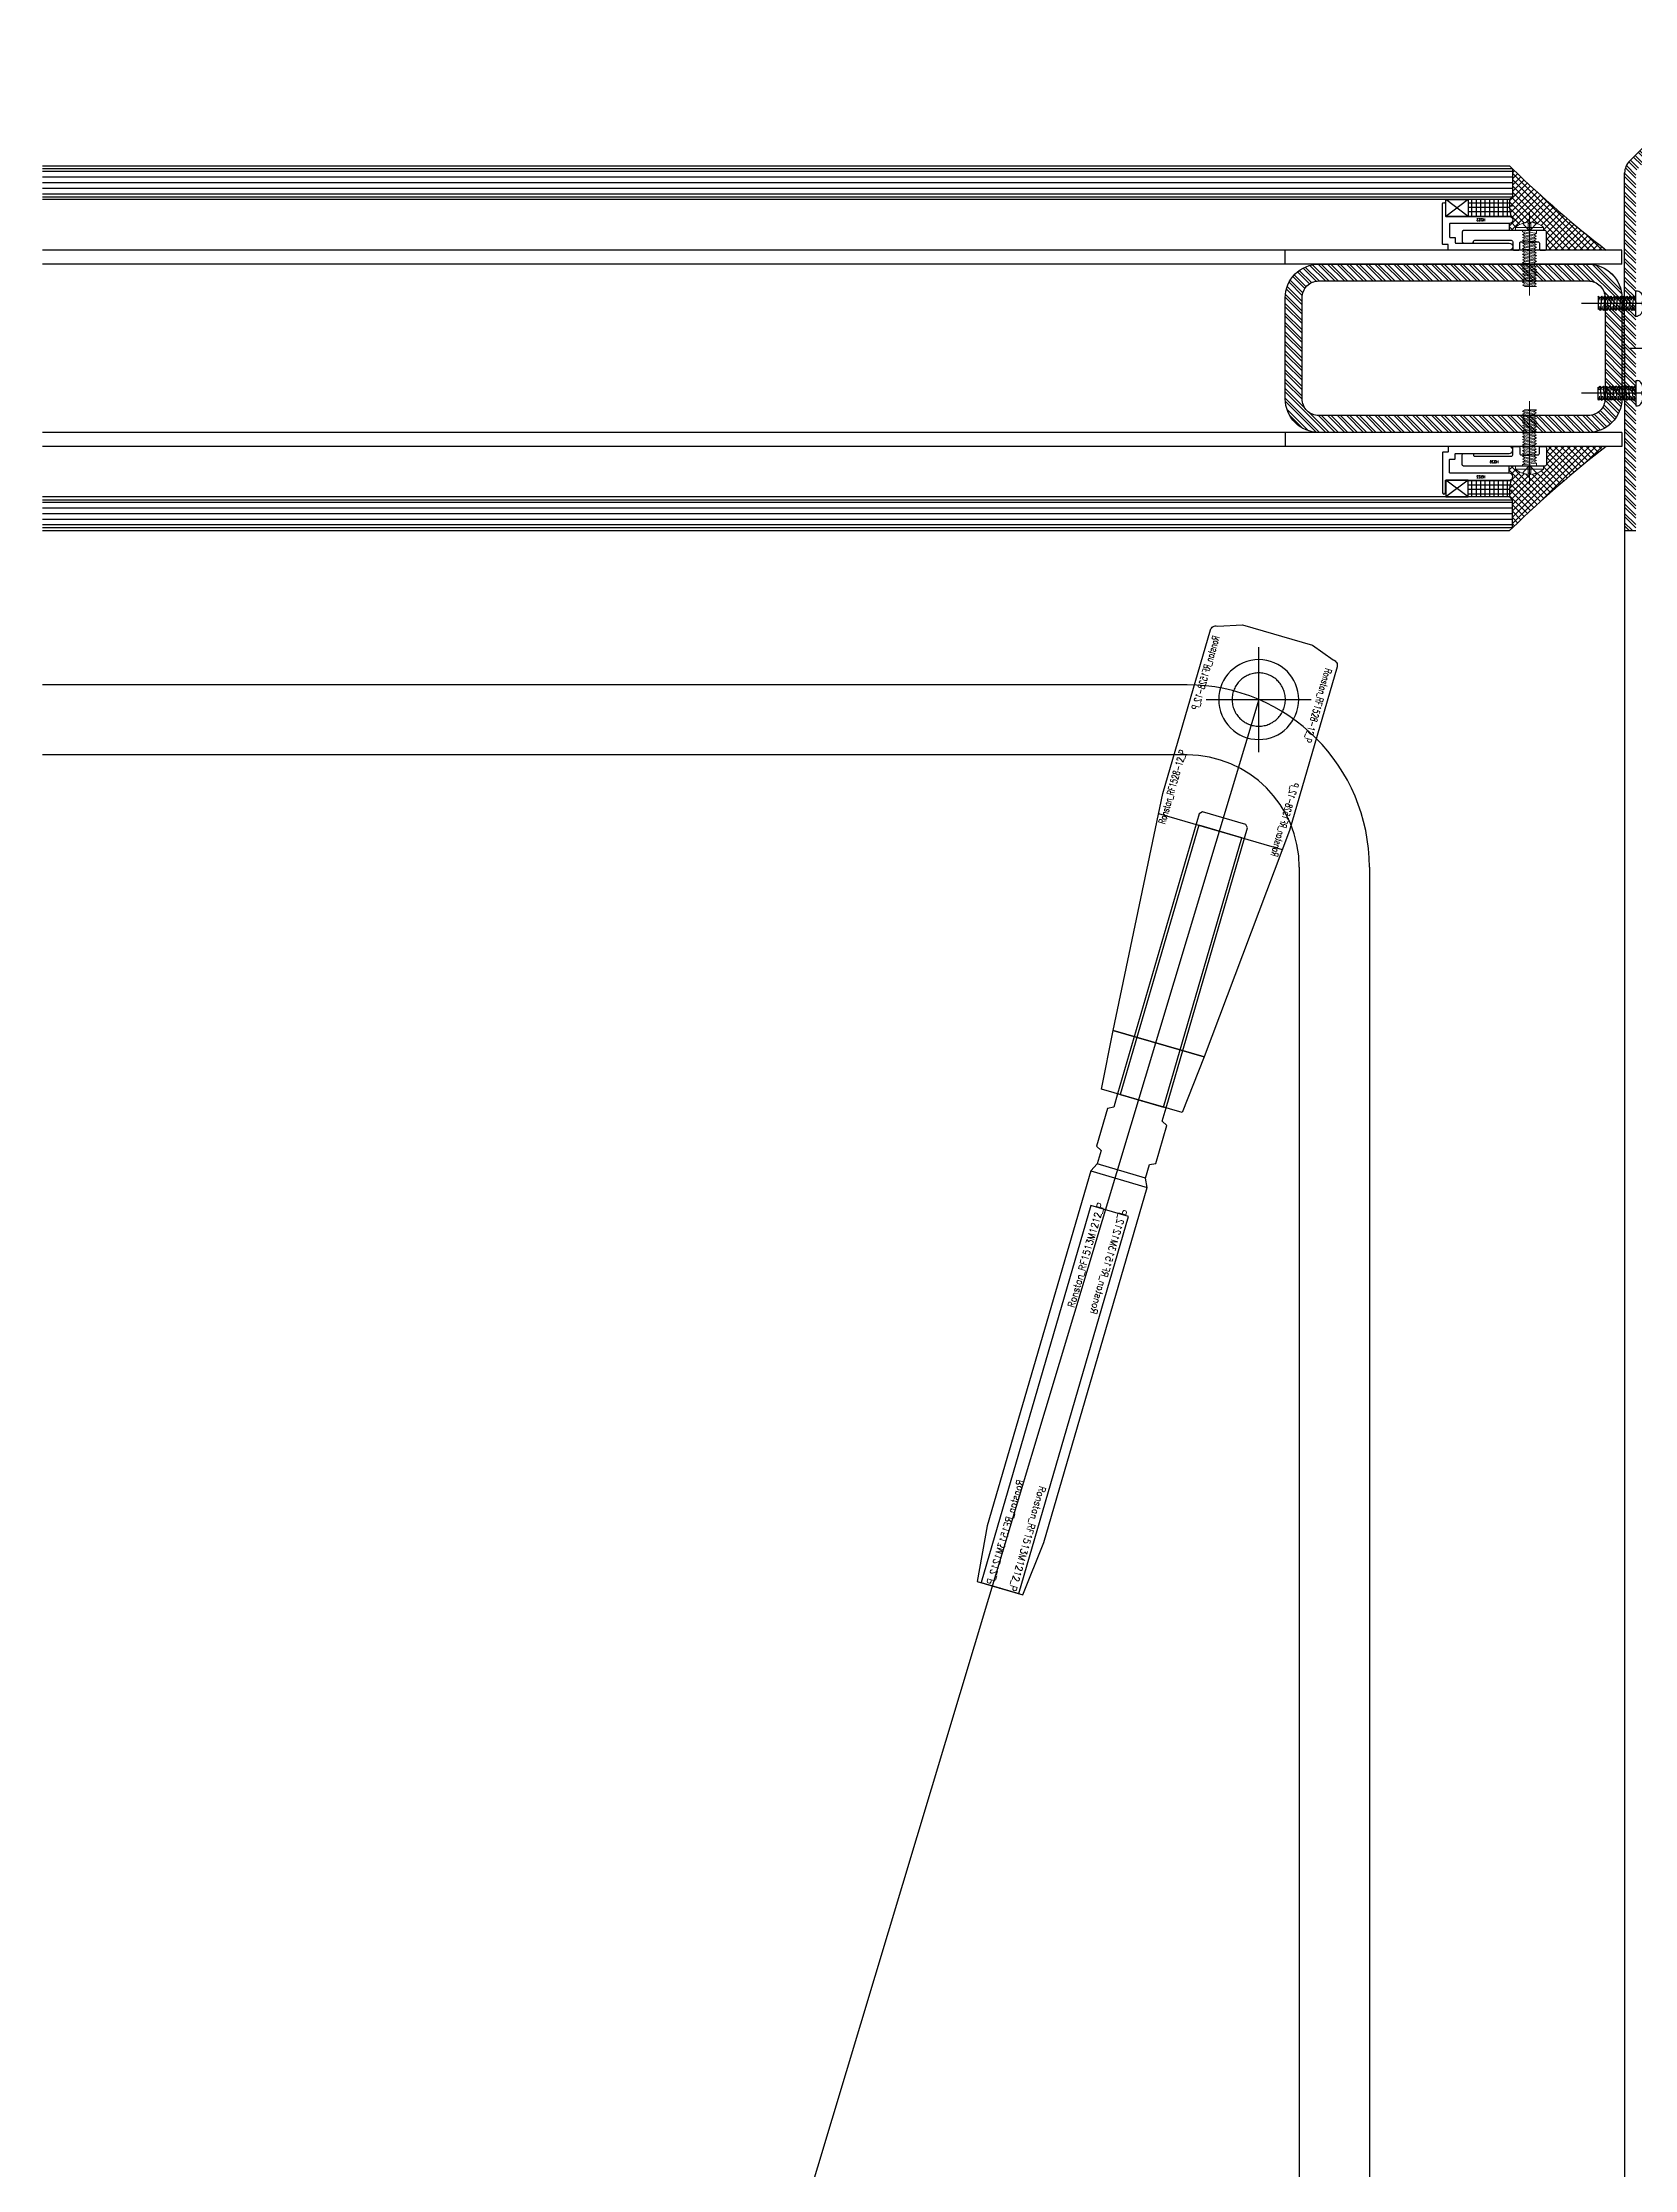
# Model space of a CAD drawing. Extents: x -163000 to 184253, y -124935 to 90032.
# Drawn here: x -131838 to -131270, y 33798 to 34556 of the extents above; entities that cross this region are included whole.
import ezdxf
from ezdxf.enums import TextEntityAlignment as Align

# ---------------------------------------------------------------- set-up
doc = ezdxf.new("R2010")
doc.units = 0
doc.header["$LTSCALE"] = 1000
doc.header["$MEASUREMENT"] = 0
doc.linetypes.add('CENTER', pattern=[2, 1.25, -0.25, 0.25, -0.25])
doc.linetypes.add('HIDDEN', pattern=[0.375, 0.25, -0.125])
doc.layers.get('0').update_dxf_attribs({"linetype": 'CONTINUOUS'})
for name, color, linetype, lineweight in [('0.25bC', 6, 'CONTINUOUS', 18), ('0.25bCEN', 1, 'CENTER', 18), ('0.25bH', 3, 'HIDDEN', 18)]:
    doc.layers.add(name, color=color, linetype=linetype, lineweight=lineweight)
for name, color, linetype in [('2', 7, 'CONTINUOUS'), ('5', 5, 'CENTER'), ('Aux (not print)', 11, 'CONTINUOUS'), ('Die No(Not Print)', 11, 'CONTINUOUS'), ('glass-p', 1, 'CONTINUOUS'), ('SS Cable', 9, 'CONTINUOUS'), ('Steel', 30, 'CONTINUOUS')]:
    doc.layers.add(name, color=color, linetype=linetype)
doc.styles.add('ROMANS', font='romans', dxfattribs={"width": 0.9})
doc.styles.add('ROMANT', font='romant')

# ---------------------------------------------------------------- blocks, each defined once
blk = doc.blocks.new('4.5')
at = {"layer": '2'}
for p, q in [((-226398.88, -193297.85), (-226399.49, -193298.42)), ((-226399.49, -193298.42), (-226394.98, -193297.92)), ((-226399.27, -193295.22), (-226399.48, -193295.42)), ((-226399.48, -193295.42), (-226397.68, -193295.22)), ((-226398.88, -193295.85), (-226399.48, -193295.42)), ((-226398.88, -193295.85), (-226399.48, -193296.42)), ((-226399.48, -193296.42), (-226394.98, -193295.92)), ((-226398.88, -193296.85), (-226399.48, -193296.42)), ((-226398.88, -193296.85), (-226399.48, -193297.42)), ((-226399.48, -193297.42), (-226394.98, -193296.92)), ((-226398.88, -193297.85), (-226399.48, -193297.42)), ((-226399.27, -193295.22), (-226395.3, -193295.22)), ((-226398.88, -193295.85), (-226398.23, -193295.78)), ((-226398.88, -193296.85), (-226398.23, -193296.78)), ((-226398.88, -193297.85), (-226398.23, -193297.78)), ((-226396.23, -193295.56), (-226395.58, -193295.48)), ((-226396.23, -193296.56), (-226395.58, -193296.48)), ((-226396.23, -193297.56), (-226395.58, -193297.48)), ((-226395.59, -193298.48), (-226394.98, -193297.92)), ((-226395.58, -193295.48), (-226395.3, -193295.22)), ((-226395.58, -193295.48), (-226394.98, -193295.92)), ((-226395.58, -193296.48), (-226394.98, -193295.92)), ((-226395.58, -193296.48), (-226394.98, -193296.92)), ((-226395.58, -193297.48), (-226394.98, -193296.92)), ((-226395.58, -193297.48), (-226394.98, -193297.92)), ((-226398.89, -193298.85), (-226399.49, -193298.42)), ((-226398.89, -193298.85), (-226399.49, -193299.42)), ((-226399.49, -193299.42), (-226394.99, -193298.92)), ((-226398.89, -193299.85), (-226399.49, -193299.42)), ((-226398.89, -193299.85), (-226399.49, -193300.42)), ((-226399.49, -193300.42), (-226394.99, -193299.92)), ((-226398.89, -193300.85), (-226399.49, -193300.42)), ((-226398.89, -193300.85), (-226399.49, -193301.42)), ((-226399.49, -193301.42), (-226394.99, -193300.92)), ((-226398.89, -193301.85), (-226399.49, -193301.42)), ((-226398.89, -193301.85), (-226399.49, -193302.42)), ((-226399.49, -193302.42), (-226394.99, -193301.92)), ((-226398.89, -193302.85), (-226399.49, -193302.42)), ((-226398.89, -193302.85), (-226399.49, -193303.42)), ((-226399.49, -193303.42), (-226394.99, -193302.92)), ((-226398.89, -193303.85), (-226399.49, -193303.42)), ((-226398.89, -193303.85), (-226399.49, -193304.42)), ((-226399.49, -193304.42), (-226394.99, -193303.92)), ((-226398.89, -193304.85), (-226399.49, -193304.42)), ((-226398.89, -193304.85), (-226399.49, -193305.42)), ((-226399.49, -193305.42), (-226394.99, -193304.92)), ((-226398.89, -193298.85), (-226398.24, -193298.78)), ((-226398.89, -193299.85), (-226398.24, -193299.78)), ((-226398.89, -193300.85), (-226398.24, -193300.78)), ((-226398.89, -193301.85), (-226398.24, -193301.78)), ((-226398.89, -193302.85), (-226398.24, -193302.78)), ((-226398.89, -193303.85), (-226398.24, -193303.78)), ((-226398.89, -193304.85), (-226398.24, -193304.78)), ((-226396.24, -193298.56), (-226395.59, -193298.48)), ((-226396.24, -193299.56), (-226395.59, -193299.48)), ((-226396.24, -193300.56), (-226395.59, -193300.48)), ((-226396.24, -193301.56), (-226395.59, -193301.48)), ((-226396.24, -193302.56), (-226395.59, -193302.48)), ((-226396.24, -193303.56), (-226395.59, -193303.48)), ((-226396.24, -193304.56), (-226395.59, -193304.48)), ((-226395.59, -193298.48), (-226394.99, -193298.92)), ((-226395.59, -193299.48), (-226394.99, -193298.92)), ((-226395.59, -193299.48), (-226394.99, -193299.92)), ((-226395.59, -193300.48), (-226394.99, -193299.92)), ((-226395.59, -193300.48), (-226394.99, -193300.92)), ((-226395.59, -193301.48), (-226394.99, -193300.92)), ((-226395.59, -193301.48), (-226394.99, -193301.92)), ((-226395.59, -193302.48), (-226394.99, -193301.92)), ((-226395.59, -193302.48), (-226394.99, -193302.92)), ((-226395.59, -193303.48), (-226394.99, -193302.92)), ((-226395.59, -193303.48), (-226394.99, -193303.92)), ((-226395.59, -193304.48), (-226394.99, -193303.92)), ((-226395.59, -193304.48), (-226394.99, -193304.92)), ((-226395.59, -193305.48), (-226394.99, -193304.92)), ((-226401.24, -193307.22), (-226401.24, -193307.72)), ((-226393.24, -193307.22), (-226401.24, -193307.22)), ((-226398.89, -193305.85), (-226399.49, -193305.42)), ((-226398.89, -193305.85), (-226399.49, -193306.42)), ((-226399.49, -193306.42), (-226394.99, -193305.92)), ((-226398.89, -193306.85), (-226399.49, -193306.42)), ((-226398.89, -193306.85), (-226399.28, -193307.22)), ((-226398.89, -193305.85), (-226398.24, -193305.78)), ((-226398.89, -193306.85), (-226398.24, -193306.78)), ((-226397.84, -193309.21), (-226396.64, -193309.21)), ((-226397.84, -193309.21), (-226397.84, -193309.69)), ((-226397.69, -193307.22), (-226394.99, -193306.92)), ((-226396.64, -193309.21), (-226396.64, -193309.69)), ((-226396.24, -193305.56), (-226395.59, -193305.48)), ((-226396.24, -193306.56), (-226395.59, -193306.48)), ((-226395.59, -193305.48), (-226394.99, -193305.92)), ((-226395.59, -193306.48), (-226394.99, -193305.92)), ((-226395.59, -193306.48), (-226394.99, -193306.92)), ((-226395.31, -193307.22), (-226394.99, -193306.92)), ((-226393.24, -193307.22), (-226393.24, -193307.72))]:
    blk.add_line(p, q, dxfattribs=at)
for centre, radius, start, end in [((-226399.49, -193307.45), 1.76, 188.64117, 243.49267), ((-226397.24, -193302.64), 7.08, 244.52349, 265.12164), ((-226397.24, -193302.64), 7.08, 274.84445, 295.4426), ((-226394.98, -193307.45), 1.76, 296.47342, 351.32493)]:
    blk.add_arc(centre, radius, start, end, dxfattribs=at)
at = {"layer": '5', "color": 2}
blk.add_line((-226397.24, -193314.66), (-226397.23, -193289.95), dxfattribs=at)
blk = doc.blocks.new('Ronstan_RF1528-12_P')
at = {"layer": 'Aux (not print)', "linetype": 'HIDDEN'}
blk.add_circle((0, 0), 9.5, dxfattribs=at)
at = {"layer": 'Aux (not print)'}
for p in [(0, 0), (149, 0)]:
    blk.add_point(p, dxfattribs=at)
at = {"layer": 'SS Cable', "color": 8, "linetype": 'HIDDEN'}
blk.add_line((49, 22.94), (49, -22.97), dxfattribs=at)
at = {"layer": 'SS Cable', "color": 0, "linetype": 'ByBlock'}
blk.add_lwpolyline([(-19, 23.5, 0.414214), (-21, 21.5), (-24, 13), (-24, -13), (-21, -21.53, 0.414214), (-19, -23.53), (41.72, -23.53), (127.76, -16.89), (127.76, 16.89), (41.72, 23.5)], format="xyb", close=True, dxfattribs=at)
blk.add_lwpolyline([(127.76, -16.89), (149, -15.01), (149, 15.01), (127.76, 16.89)], close=True, dxfattribs=at)
at = {"layer": 'SS Cable', "color": 8, "linetype": 'HIDDEN'}
blk.add_lwpolyline([(49, 8), (149, 8), (149, -8), (49, -8)], close=True, dxfattribs=at)
at = {"layer": 'Steel', "color": 8}
blk.add_circle((0, 0), 14.25, dxfattribs=at)
at = {"layer": 'Aux (not print)', "style": 'ROMANS', "width": 0.7}
for text_generation_flag, p in [(6, (-17.5, 19.63)), (4, (52.16, 19.63))]:
    blk.add_text('Ronstan_RF1528-12_P', height=2.5, rotation=180, dxfattribs=dict(at, text_generation_flag=text_generation_flag)).set_placement(p)
for text_generation_flag, p in [(4, (-17.5, -19.63)), (6, (52.16, -19.63))]:
    blk.add_text('Ronstan_RF1528-12_P', height=2.5, dxfattribs=dict(at, text_generation_flag=text_generation_flag)).set_placement(p)
blk = doc.blocks.new('Ronstan_RF1513M1212_P')
at = {"layer": 'Aux (not print)', "linetype": 'HIDDEN'}
blk.add_lwpolyline([(0, -9), (-103.95, -9), (-104.95, -8), (-104.95, 8), (-103.95, 9), (0, 9)], dxfattribs=at)
blk.add_lwpolyline([(180.92, -7), (40.92, -7), (40.92, 7), (180.92, 7)], close=True, dxfattribs=at)
at = {"layer": 'Aux (not print)'}
for p in [(0, 0), (180.92, 0)]:
    blk.add_point(p, dxfattribs=at)
at = {"layer": 'SS Cable', "linetype": 'ByBlock'}
blk.add_line((26.08, -9), (26.08, 9), dxfattribs=at)
blk.add_line((26.08, -9), (26.08, 9), dxfattribs=at)
at = {"layer": 'SS Cable', "color": 0, "linetype": 'ByBlock'}
for points in [[(0, 9), (5, 9), (6, 11), (20.08, 11), (21.08, 9), (26.08, 9), (29.08, 10.5), (160.92, 10.5), (180.92, 8.5), (180.92, -8.5), (160.92, -10.5), (29.08, -10.5), (26.08, -9), (21.08, -9), (20.08, -11), (6, -11), (5, -9), (0, -9)], [(26.08, 9), (29.08, 10.5), (29.08, -10.5), (26.08, -9)]]:
    blk.add_lwpolyline(points, close=True, dxfattribs=at)
at = {"layer": 'Die No(Not Print)', "extrusion": (0, 0, -1), "char_height": 2.5, "width": 32.6375, "attachment_point": 1, "style": 'ROMANS'}
for insert, text_direction in [((77.77, 5), (-1, 0, 0)), ((141.89, -5.83), (1, 0, 0))]:
    blk.add_mtext('Ronstan_RF1513M1212_P', dxfattribs=dict(at, insert=insert, text_direction=text_direction))
at = {"layer": 'Die No(Not Print)', "insert": (141.89, 5), "char_height": 2.5, "width": 32.6375, "attachment_point": 1, "style": 'ROMANS'}
blk.add_mtext('Ronstan_RF1513M1212_P', dxfattribs=at)
at = {"layer": 'Die No(Not Print)', "insert": (77.77, -5.83), "char_height": 2.5, "width": 32.6375, "attachment_point": 1, "rotation": 180, "style": 'ROMANS'}
blk.add_mtext('Ronstan_RF1513M1212_P', dxfattribs=at)
blk = doc.blocks.new('11')
at = {"layer": '0.25bC'}
for p, q in [((1102.68, 1209.74), (1103.54, 1210.24)), ((1107.68, 1210.24), (1102.68, 1209.74)), ((1103.54, 1209.24), (1102.68, 1209.74)), ((1103.54, 1209.24), (1102.68, 1209.74)), ((1107.68, 1209.24), (1102.68, 1208.74)), ((1102.68, 1208.74), (1103.54, 1209.24)), ((1103.54, 1208.24), (1102.68, 1208.74)), ((1107.68, 1208.24), (1102.68, 1207.74)), ((1102.68, 1207.74), (1103.54, 1208.24)), ((1103.54, 1207.24), (1102.68, 1207.74)), ((1103.54, 1207.24), (1102.68, 1207.74)), ((1107.68, 1207.24), (1102.68, 1206.74)), ((1102.68, 1206.74), (1103.54, 1207.24)), ((1102.68, 1206.74), (1103.54, 1207.24)), ((1103.54, 1206.24), (1102.68, 1206.74)), ((1103.54, 1206.24), (1102.68, 1206.74)), ((1102.68, 1205.74), (1103.54, 1206.24)), ((1107.68, 1206.24), (1102.68, 1205.74)), ((1103.54, 1205.24), (1102.68, 1205.74)), ((1103.54, 1205.24), (1102.68, 1205.74)), ((1103.54, 1210.24), (1107.68, 1210.24)), ((1107.68, 1210.24), (1106.81, 1209.74)), ((1106.81, 1209.74), (1107.68, 1209.24)), ((1107.68, 1209.24), (1106.81, 1208.74)), ((1106.81, 1208.74), (1107.68, 1208.24)), ((1107.68, 1208.24), (1106.81, 1207.74)), ((1106.81, 1207.74), (1107.68, 1207.24)), ((1107.68, 1207.24), (1106.81, 1206.74)), ((1106.81, 1206.74), (1107.68, 1206.24)), ((1107.68, 1206.24), (1106.81, 1205.74)), ((1106.81, 1205.74), (1107.68, 1205.24)), ((1107.68, 1205.24), (1102.68, 1204.74)), ((1102.68, 1204.74), (1103.54, 1205.24)), ((1103.54, 1204.24), (1102.68, 1204.74)), ((1107.68, 1204.24), (1102.68, 1203.74)), ((1102.68, 1203.74), (1103.54, 1204.24)), ((1103.54, 1203.24), (1102.68, 1203.74)), ((1103.54, 1203.24), (1102.68, 1203.74)), ((1107.68, 1203.24), (1102.68, 1202.74)), ((1102.68, 1202.74), (1103.54, 1203.24)), ((1102.68, 1202.74), (1103.54, 1203.24)), ((1103.54, 1202.24), (1102.68, 1202.74)), ((1107.68, 1202.24), (1102.68, 1201.74)), ((1102.68, 1201.74), (1103.54, 1202.24)), ((1103.54, 1201.24), (1102.68, 1201.74)), ((1107.68, 1201.24), (1102.68, 1200.74)), ((1102.68, 1200.74), (1103.54, 1201.24)), ((1103.54, 1200.24), (1102.68, 1200.74)), ((1102.68, 1199.74), (1107.68, 1200.24)), ((1102.68, 1199.74), (1103.54, 1200.24)), ((1103.54, 1199.24), (1102.68, 1199.74)), ((1102.68, 1198.74), (1107.68, 1199.24)), ((1102.68, 1198.74), (1103.54, 1199.24)), ((1103.54, 1198.24), (1102.68, 1198.74)), ((1103.54, 1198.24), (1102.68, 1198.74)), ((1107.68, 1198.24), (1102.68, 1197.74)), ((1102.68, 1197.74), (1103.54, 1198.24)), ((1102.68, 1197.74), (1103.54, 1198.24)), ((1107.68, 1205.24), (1106.81, 1204.74)), ((1106.81, 1204.74), (1107.68, 1204.24)), ((1107.68, 1204.24), (1106.81, 1203.74)), ((1106.81, 1203.74), (1107.68, 1203.24)), ((1106.81, 1203.74), (1107.68, 1203.24)), ((1107.68, 1203.24), (1106.81, 1202.74)), ((1106.81, 1202.74), (1107.68, 1202.24)), ((1107.68, 1202.24), (1106.81, 1201.74)), ((1106.81, 1201.74), (1107.68, 1201.24)), ((1107.68, 1201.24), (1106.81, 1200.74)), ((1106.81, 1200.74), (1107.68, 1200.24)), ((1107.68, 1200.24), (1106.81, 1199.74)), ((1106.81, 1199.74), (1107.68, 1199.24)), ((1107.68, 1199.24), (1106.81, 1198.74)), ((1106.81, 1198.74), (1107.68, 1198.24)), ((1106.81, 1198.74), (1107.68, 1198.24)), ((1107.68, 1198.24), (1106.81, 1197.74)), ((1103.54, 1197.24), (1102.68, 1197.74)), ((1107.68, 1197.24), (1102.68, 1196.74)), ((1102.68, 1196.74), (1103.54, 1197.24)), ((1103.54, 1196.24), (1102.68, 1196.74)), ((1107.68, 1196.24), (1102.68, 1195.74)), ((1102.68, 1195.74), (1103.54, 1196.24)), ((1103.54, 1195.24), (1102.68, 1195.74)), ((1102.68, 1194.74), (1107.68, 1195.24)), ((1102.68, 1194.74), (1103.54, 1195.24)), ((1103.54, 1194.24), (1102.68, 1194.74)), ((1102.68, 1193.74), (1107.68, 1194.24)), ((1102.68, 1193.74), (1103.54, 1194.24)), ((1103.54, 1193.24), (1102.68, 1193.74)), ((1102.68, 1192.74), (1107.68, 1193.24)), ((1102.68, 1192.74), (1103.54, 1193.24)), ((1103.54, 1192.24), (1102.68, 1192.74)), ((1107.68, 1192.24), (1102.68, 1191.74)), ((1102.68, 1191.74), (1103.54, 1192.24)), ((1103.54, 1191.24), (1102.68, 1191.74)), ((1102.68, 1190.74), (1107.68, 1191.24)), ((1102.68, 1190.74), (1103.54, 1191.24)), ((1102.68, 1190.24), (1102.68, 1190.74)), ((1106.81, 1197.74), (1107.68, 1197.24)), ((1107.68, 1197.24), (1106.81, 1196.74)), ((1106.81, 1196.74), (1107.68, 1196.24)), ((1107.68, 1196.24), (1106.81, 1195.74)), ((1106.81, 1195.74), (1107.68, 1195.24)), ((1107.68, 1195.24), (1106.81, 1194.74)), ((1106.81, 1194.74), (1107.68, 1194.24)), ((1107.68, 1194.24), (1106.81, 1193.74)), ((1106.81, 1193.74), (1107.68, 1193.24)), ((1107.68, 1193.24), (1106.81, 1192.74)), ((1106.81, 1192.74), (1107.68, 1192.24)), ((1107.68, 1192.24), (1106.81, 1191.74)), ((1106.81, 1191.74), (1107.68, 1191.24)), ((1107.68, 1191.24), (1107.68, 1190.24)), ((1110.18, 1189.15), (1100.18, 1189.15))]:
    blk.add_line(p, q, dxfattribs=at)
blk.add_lwpolyline([(1100.18, 1189.15), (1100.18, 1190.24), (1110.18, 1190.24), (1110.18, 1189.15, -0.167288), (1105.68, 1187.26), (1105.68, 1187.76), (1104.68, 1187.76), (1104.68, 1187.26, -0.167288)], format="xyb", close=True, dxfattribs=at)
for start, end in [(241.32628, 264.26083), (275.73917, 298.67372)]:
    blk.add_arc((1105.18, 1192.24), 5, start, end, dxfattribs=at)
at = {"layer": '0.25bCEN', "ltscale": 0.2}
blk.add_line((1105.18, 1183.62), (1105.18, 1213.41), dxfattribs=at)
at = {"layer": '0.25bCEN', "ltscale": 0.05}
for p, q in [((1106.81, 1209.74), (1103.54, 1209.24)), ((1106.81, 1208.74), (1103.54, 1208.24)), ((1106.81, 1207.74), (1103.54, 1207.24)), ((1106.81, 1207.74), (1103.54, 1207.24)), ((1106.81, 1206.74), (1103.54, 1206.24)), ((1106.81, 1206.74), (1103.54, 1206.24)), ((1106.81, 1205.74), (1103.54, 1205.24)), ((1106.81, 1204.74), (1103.54, 1204.24)), ((1106.81, 1203.74), (1103.54, 1203.24)), ((1106.81, 1203.74), (1103.54, 1203.24)), ((1106.81, 1202.74), (1103.54, 1202.24)), ((1106.81, 1201.74), (1103.54, 1201.24)), ((1103.54, 1200.24), (1106.81, 1200.74)), ((1106.81, 1199.74), (1103.54, 1199.24)), ((1106.81, 1198.74), (1103.54, 1198.24)), ((1106.81, 1198.74), (1103.54, 1198.24)), ((1106.81, 1197.74), (1103.54, 1197.24)), ((1106.81, 1196.74), (1103.54, 1196.24)), ((1103.54, 1195.24), (1106.81, 1195.74)), ((1106.81, 1194.74), (1103.54, 1194.24)), ((1106.81, 1193.74), (1103.54, 1193.24)), ((1103.54, 1192.24), (1106.81, 1192.74)), ((1103.54, 1191.24), (1106.81, 1191.74))]:
    blk.add_line(p, q, dxfattribs=at)
at = {"layer": '0.25bH', "ltscale": 0.1}
for p, q in [((1104.68, 1189.94), (1102.63, 1187.69)), ((1105.68, 1189.94), (1104.68, 1189.94)), ((1104.68, 1187.76), (1104.68, 1189.94)), ((1105.68, 1187.76), (1105.68, 1189.94)), ((1107.72, 1187.69), (1105.68, 1189.94))]:
    blk.add_line(p, q, dxfattribs=at)
blk.add_lwpolyline([(1104.68, 1189.94), (1105.18, 1190.24), (1105.68, 1189.94)], dxfattribs=at)
blk = doc.blocks.new('s2118a')
at = {"layer": 'glass-p'}
h = blk.add_hatch(dxfattribs=at)
h.set_pattern_fill('ANSI32', color=256, scale=0.25, angle=90, style=0)
h.set_pattern_definition([(135, (-46969.732, 69774.0772), (-1.68379802, -1.68379802), []), (135, (-46969.732, 69775.1998), (-1.68379802, -1.68379802), [])])
h.paths.add_polyline_path([(-131273.9, 34509.647), (-131273.9, 34447.132), (-131273.9, 34382.132), (-131269.9, 34382.132), (-131269.9, 34447.132), (-131269.9, 34510.475), (-131228.243, 34552.132), (-131164.9, 34552.132), (-131099.9, 34552.132), (-131099.9, 34556.132), (-131164.9, 34556.132), (-131227.415, 34556.132, 0.1989124), (-131231.657, 34554.375), (-131272.143, 34513.889, 0.1989124)])
h = blk.add_hatch(dxfattribs=at)
h.set_pattern_fill('ANSI37', color=256, scale=0.5, angle=90, style=0)
h.set_pattern_definition([(225, (-156865.0582, 113297.9276), (1.122532015, -1.122532015), []), (315, (-156865.0582, 113297.9276), (1.122532015, 1.122532015), [])])
h.paths.add_polyline_path([(-131302.8, 34490.219), (-131302.8, 34489.129), (-131302.3, 34489.129, -0.4142136), (-131301.8, 34488.629), (-131301.8, 34482.629, -0.4142136), (-131302.3, 34482.129), (-131280.509, 34482.129, -0.0268014), (-131313.9, 34511.129), (-131313.9, 34501.129), (-131314.9, 34500.129, 0.0858761), (-131314.343, 34493.91, -0.7369658), (-131315.05, 34491.629), (-131315.05, 34489.129), (-131312.8, 34489.129), (-131312.8, 34490.219, -0.1672877), (-131308.3, 34492.112), (-131308.3, 34491.612), (-131307.3, 34491.612), (-131307.3, 34492.112, -0.1672877)])
h = blk.add_hatch(dxfattribs=at)
h.set_pattern_fill('NET', color=256, scale=0.5, angle=90, style=0)
h.set_pattern_definition([(360, (-120188.8593, 35445.1592), (-9e-11, -1.5875), []), (270, (-120188.8593, 35445.1592), (-1.5875, 9e-11), [])])
h.paths.add_polyline_path([(-131329.7, 34494.129), (-131329.7, 34500.129), (-131314.9, 34500.129, 0.0827625), (-131314.4, 34494.129)])
h = blk.add_hatch(dxfattribs=at)
h.set_pattern_fill('ANSI32', color=256, scale=0.25, angle=90, style=0)
h.set_pattern_definition([(135, (-164357.0765, -46029.0864), (1.68379802, 1.68379802), []), (135, (-164358.199, -46029.0864), (1.68379802, 1.68379802), [])])
h.paths.add_polyline_path([(-131394.9, 34465.132, -0.4142136), (-131382.9, 34477.132), (-131286.9, 34477.132, -0.4142136), (-131274.9, 34465.132), (-131274.9, 34429.132, -0.4142136), (-131286.9, 34417.132), (-131382.9, 34417.132, -0.4142136), (-131394.9, 34429.132)])
h.paths.add_polyline_path([(-131280.9, 34465.132, 0.4142136), (-131286.9, 34471.132), (-131382.9, 34471.132, 0.4142136), (-131388.9, 34465.132), (-131388.9, 34429.132, 0.4142136), (-131382.9, 34423.132), (-131286.9, 34423.132, 0.4142136), (-131280.9, 34429.132)], flags=16)
h = blk.add_hatch(dxfattribs=at)
h.set_pattern_fill('ANSI31', color=256, scale=0.25, angle=90, style=0)
h.set_pattern_definition([(135, (-164678.6526, -45925.08195), (0.5612660076, 0.5612660075), [])])
h.paths.add_polyline_path([(-131274.9, 34447.132), (-131273.9, 34447.132), (-131273.9, 34429.132), (-131274.9, 34429.132)])
h.paths.add_polyline_path([(-131274.9, 34465.132), (-131273.9, 34465.132), (-131273.9, 34447.132), (-131274.9, 34447.132)])
h = blk.add_hatch(dxfattribs=at)
h.set_pattern_fill('ANSI37', color=256, scale=0.5, angle=90, style=0)
h.set_pattern_definition([(135, (-156865.0582, -44403.6633), (1.122532015, 1.122532015), []), (45, (-156865.0582, -44403.6633), (1.122532015, -1.122532015), [])])
h.paths.add_polyline_path([(-131302.8, 34404.045), (-131302.8, 34405.135), (-131302.3, 34405.135, 0.4142136), (-131301.8, 34405.635), (-131301.8, 34411.635, 0.4142136), (-131302.3, 34412.135), (-131280.509, 34412.135, 0.0268014), (-131313.9, 34383.135), (-131313.9, 34393.135), (-131314.9, 34394.135, -0.0858761), (-131314.343, 34400.355, 0.7369658), (-131315.05, 34402.635), (-131315.05, 34405.135), (-131312.8, 34405.135), (-131312.8, 34404.045, 0.1672877), (-131308.3, 34402.152), (-131308.3, 34402.652), (-131307.3, 34402.652), (-131307.3, 34402.152, 0.1672877)])
h = blk.add_hatch(dxfattribs=at)
h.set_pattern_fill('NET', color=256, scale=0.5, angle=90, style=0)
h.set_pattern_definition([(360, (-120188.8593, 33449.105), (9e-11, 1.5875), []), (90, (-120188.8593, 33449.105), (-1.5875, 9e-11), [])])
h.paths.add_polyline_path([(-131329.7, 34400.135), (-131329.7, 34394.135), (-131314.9, 34394.135, -0.0827625), (-131314.4, 34400.135)])
for p, q in [((-131272.143, 34513.889), (-131231.657, 34554.375)), ((-131837.9, 34512.129), (-131314.9, 34512.129)), ((-131313.9, 34511.129), (-131837.9, 34511.129)), ((-131313.9, 34510.129), (-131837.9, 34510.129)), ((-131314.9, 34512.129), (-131313.9, 34511.129)), ((-131313.9, 34511.129), (-131313.9, 34501.129)), ((-131273.9, 34447.132), (-131273.9, 34509.647)), ((-131313.9, 34508.129), (-131837.9, 34508.129)), ((-131313.9, 34506.129), (-131837.9, 34506.129)), ((-131313.9, 34504.129), (-131837.9, 34504.129)), ((-131313.9, 34502.129), (-131837.9, 34502.129)), ((-131837.9, 34501.129), (-131313.9, 34501.129)), ((-131314.9, 34500.129), (-131837.9, 34500.129)), ((-131329.7, 34500.129), (-131337.7, 34494.129)), ((-131329.7, 34494.129), (-131337.7, 34500.129)), ((-131313.9, 34497.798), (-131314.94, 34497.748)), ((-131314.9, 34500.129), (-131313.9, 34501.129)), ((-131315.05, 34491.629), (-131315.05, 34489.129)), ((-131274.9, 34482.129), (-131837.9, 34482.129)), ((-131394.9, 34477.129), (-131394.9, 34482.129)), ((-131274.9, 34477.132), (-131274.9, 34482.132)), ((-131274.9, 34477.132), (-131274.9, 34482.132)), ((-131274.9, 34477.132), (-131274.9, 34482.132)), ((-131274.9, 34477.129), (-131837.9, 34477.129)), ((-131273.9, 34465.132), (-131274.9, 34465.132)), ((-131270.9, 34461.632), (-131270.9, 34460.632)), ((-131273.9, 34446.632), (-131273.9, 34447.632)), ((-131273.9, 34447.132), (-131273.9, 34382.132)), ((-131271.9, 34447.132), (-131216.576, 34447.132)), ((-131273.9, 34429.132), (-131274.9, 34429.132)), ((-131274.9, 34417.135), (-131837.9, 34417.135)), ((-131274.9, 34412.135), (-131837.9, 34412.135)), ((-131394.9, 34417.135), (-131394.9, 34412.135)), ((-131274.9, 34417.132), (-131274.9, 34412.132)), ((-131315.05, 34402.635), (-131315.05, 34405.135)), ((-131329.7, 34394.135), (-131337.7, 34400.135)), ((-131329.7, 34400.135), (-131337.7, 34394.135)), ((-131313.9, 34396.466), (-131314.94, 34396.516)), ((-131314.9, 34394.135), (-131837.9, 34394.135)), ((-131837.9, 34393.135), (-131313.9, 34393.135)), ((-131313.9, 34392.135), (-131837.9, 34392.135)), ((-131313.9, 34390.135), (-131837.9, 34390.135)), ((-131314.9, 34394.135), (-131313.9, 34393.135)), ((-131313.9, 34383.135), (-131313.9, 34393.135)), ((-131313.9, 34388.135), (-131837.9, 34388.135)), ((-131313.9, 34386.135), (-131837.9, 34386.135)), ((-131313.9, 34384.135), (-131837.9, 34384.135)), ((-131313.9, 34383.135), (-131837.9, 34383.135)), ((-131837.9, 34382.135), (-131314.9, 34382.135)), ((-131314.9, 34382.135), (-131313.9, 34383.135)), ((-131273.9, 34382.132), (-131269.9, 34382.132)), ((-131273.9, 34382.132), (-131273.9, 33697.135)), ((-131404.332, 34303.191), (-131404.332, 34340.599)), ((-131404.332, 34321.895), (-132206.874, 31652.129)), ((-131429.9, 34327.135), (-131837.9, 34327.135)), ((-131423.036, 34321.895), (-131385.628, 34321.895)), ((-131429.9, 34302.135), (-131837.9, 34302.135)), ((-131389.9, 34262.135), (-131389.9, 32989.632)), ((-131364.9, 34262.135), (-131364.9, 32989.632))]:
    blk.add_line(p, q, dxfattribs=at)
for points in [[(-131315.05, 34484.629, -1), (-131315.05, 34482.129), (-131336.6, 34482.129, -0.4142136), (-131336.8, 34482.329), (-131336.8, 34483.929, 0.4142136), (-131337, 34484.129), (-131338.6, 34484.129, -0.4142136), (-131338.8, 34484.329), (-131338.8, 34498.629, -1), (-131337.8, 34498.629), (-131337.8, 34494.329, 0.4142136), (-131337.6, 34494.129), (-131315.05, 34494.129, -1), (-131315.05, 34491.629), (-131336.1, 34491.629, 0.4142136), (-131336.3, 34491.429), (-131336.3, 34486.829, 0.4142136), (-131336.1, 34486.629), (-131334.5, 34486.629, -0.4142136), (-131334.3, 34486.429), (-131334.3, 34484.829, 0.4142136), (-131334.1, 34484.629)], [(-131382.9, 34417.132, -0.4142136), (-131394.9, 34429.132), (-131394.9, 34465.132, -0.4142136), (-131382.9, 34477.132), (-131286.9, 34477.132, -0.4142136), (-131274.9, 34465.132), (-131274.9, 34429.132, -0.4142136), (-131286.9, 34417.132)], [(-131382.9, 34423.132, -0.4142136), (-131388.9, 34429.132), (-131388.9, 34465.132, -0.4142136), (-131382.9, 34471.132), (-131286.9, 34471.132, -0.4142136), (-131280.9, 34465.132), (-131280.9, 34429.132, -0.4142136), (-131286.9, 34423.132)], [(-131315.05, 34409.635, 1), (-131315.05, 34412.135), (-131336.6, 34412.135, 0.4142136), (-131336.8, 34411.935), (-131336.8, 34410.335, -0.4142136), (-131337, 34410.135), (-131338.6, 34410.135, 0.4142136), (-131338.8, 34409.935), (-131338.8, 34395.635, 1), (-131337.8, 34395.635), (-131337.8, 34399.935, -0.4142136), (-131337.6, 34400.135), (-131315.05, 34400.135, 1), (-131315.05, 34402.635), (-131336.1, 34402.635, -0.4142136), (-131336.3, 34402.835), (-131336.3, 34407.435, -0.4142136), (-131336.1, 34407.635), (-131334.5, 34407.635, 0.4142136), (-131334.3, 34407.835), (-131334.3, 34409.435, -0.4142136), (-131334.1, 34409.635)]]:
    blk.add_lwpolyline(points, format="xyb", close=True, dxfattribs=at)
for points in [[(-131337.7, 34500.129), (-131329.7, 34500.129), (-131329.7, 34494.129), (-131337.7, 34494.129)], [(-131337.7, 34394.135), (-131329.7, 34394.135), (-131329.7, 34400.135), (-131337.7, 34400.135)]]:
    blk.add_lwpolyline(points, close=True, dxfattribs=at)
for points in [[(-131327.8, 34485.129), (-131327.8, 34485.129), (-131327.8, 34485.129, -0.4142136), (-131327.3, 34485.629), (-131314.3, 34485.629, -0.4142136), (-131313.8, 34485.129), (-131313.8, 34482.629, 0.4142136), (-131313.3, 34482.129), (-131311.8, 34482.129, 0.4142136), (-131311.3, 34482.629), (-131311.3, 34484.629, -0.4142136), (-131310.8, 34485.129), (-131307.8, 34485.129), (-131304.8, 34485.129, -0.4142136), (-131304.3, 34484.629), (-131304.3, 34482.629, 0.4142136), (-131303.8, 34482.129), (-131302.3, 34482.129, 0.4142136), (-131301.8, 34482.629), (-131301.8, 34488.629, 0.4142136), (-131302.3, 34489.129), (-131307.417, 34489.129), (-131307.8, 34488.746), (-131308.183, 34489.129), (-131331.3, 34489.129, 0.4142136), (-131331.8, 34488.629), (-131331.8, 34485.129, 0.4142136), (-131331.3, 34484.629), (-131328.3, 34484.629, 0.4142136), (-131327.8, 34485.129)], [(-131327.8, 34409.135), (-131327.8, 34409.135), (-131327.8, 34409.135, 0.4142136), (-131327.3, 34408.635), (-131314.3, 34408.635, 0.4142136), (-131313.8, 34409.135), (-131313.8, 34411.635, -0.4142136), (-131313.3, 34412.135), (-131311.8, 34412.135, -0.4142136), (-131311.3, 34411.635), (-131311.3, 34409.635, 0.4142136), (-131310.8, 34409.135), (-131307.8, 34409.135), (-131304.8, 34409.135, 0.4142136), (-131304.3, 34409.635), (-131304.3, 34411.635, -0.4142136), (-131303.8, 34412.135), (-131302.3, 34412.135, -0.4142136), (-131301.8, 34411.635), (-131301.8, 34405.635, -0.4142136), (-131302.3, 34405.135), (-131307.417, 34405.135), (-131307.8, 34405.518), (-131308.183, 34405.135), (-131331.3, 34405.135, -0.4142136), (-131331.8, 34405.635), (-131331.8, 34409.135, -0.4142136), (-131331.3, 34409.635), (-131328.3, 34409.635, -0.4142136), (-131327.8, 34409.135)]]:
    blk.add_lwpolyline(points, format="xyb", dxfattribs=at)
for centre, radius, start, end in [((-131026.891, 34807.869), 412.83, 225.955013, 232.095973), ((-131267.9, 34509.647), 6, 135, 180), ((-131267.9, 34509.647), 6, 135, 180), ((-131296.65, 34498.629), 18.312, 175.301319, 194.225964), ((-131026.891, 34086.395), 412.83, 127.904027, 134.044987), ((-131296.65, 34395.635), 18.312, 165.774036, 184.698681), ((-131429.9, 34262.135), 65, 360, 90), ((-131429.9, 34262.135), 40, 360, 90)]:
    blk.add_arc(centre, radius, start, end, dxfattribs=at)
at = {"layer": 'glass-p', "xscale": -1}
for name, p, rotation in [('11', (-132412.978, 35679.374), 180), ('Ronstan_RF1528-12_P', (-131404.332, 34321.895), 73.75759352796348), ('Ronstan_RF1513M1212_P', (-131446.007, 34178.842), 73.75759352796348)]:
    blk.add_blockref(name, p, dxfattribs=dict(at, rotation=rotation))
at = {"layer": 'glass-p', "yscale": 1.125000049258233}
for p, xscale, zscale, rotation in [((-348740.53, -220233.771), -1.125000049258233, 1.125000049255118, 89.99999999703549), ((-348740.529, 289128.036), 1.125000049258233, 1.125000049258233, 89.99999999703552)]:
    blk.add_blockref('4.5', p, dxfattribs=dict(at, xscale=xscale, zscale=zscale, rotation=rotation))
at = {"layer": 'glass-p'}
blk.add_blockref('11', (-132412.978, 33214.89), dxfattribs=at)
at = {"layer": 'glass-p', "style": 'ROMANT'}
blk.add_text('H522', height=0.9, rotation=180, dxfattribs=at).set_placement((-131325.136, 34493.391), align=Align.CENTER)
at = {"layer": 'glass-p', "style": 'ROMANT', "text_generation_flag": 2}
for s, p in [('H035', (-131320.43, 34406.23)), ('H522', (-131325.136, 34400.874))]:
    blk.add_text(s, height=0.9, rotation=360, dxfattribs=at).set_placement(p, align=Align.CENTER)

msp = doc.modelspace()

# ---------------------------------------------------------------- block references
msp.add_blockref('s2118a', (0, 0))

doc.saveas('drawing.dxf')
